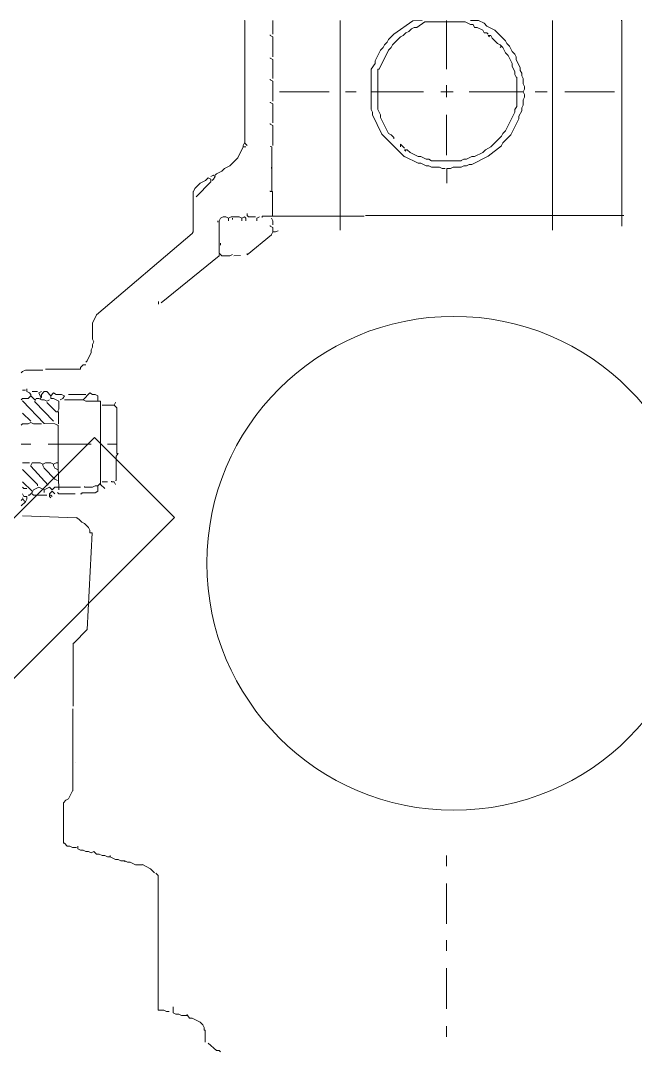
# Model space of a CAD drawing. Header units: millimetres. Extents: x -194958 to 83200, y -72620 to 64568.
# Drawn here: x 50700.5 to 50772.4, y 24687 to 24807.7 of the extents above; entities that cross this region are included whole.
import ezdxf

# ---------------------------------------------------------------- set-up
doc = ezdxf.new("R2010")
doc.units = ezdxf.units.MM
doc.header["$LTSCALE"] = 200
for name, color, linetype, lineweight in [('_GD-M-FP-Fhs', 1, 'Continuous', 30), ('GD-M-FP-Fhs', 1, 'Continuous', 30), ('VL-TEST-DRAIN VALVE', 7, 'Continuous', 20)]:
    doc.layers.add(name, color=color, linetype=linetype, lineweight=lineweight)

# ---------------------------------------------------------------- blocks, each defined once
blk = doc.blocks.new('*U8677')
at = {"color": 251}
for p, q in [((-88.25, 345.52), (-88.25, 357.28)), ((88.25, 357.28), (-88.25, 357.28)), ((88.25, 345.52), (-88.25, 345.52))]:
    blk.add_line(p, q, dxfattribs=at)
blk = doc.blocks.new('G$C055760D6')
at = {"layer": 'GD-M-FP-Fhs', "color": 251, "xscale": 1.127358515929452, "yscale": 1.127358515929451, "zscale": 1.127358515929451, "rotation": 225}
blk.add_blockref('*U8677', (-386.61, -210.95), dxfattribs=at)
blk = doc.blocks.new('A$Cab73a533')
at = {"color": 7}
for p, q in [((21.237, 10.572, 0.006), (34.199, 10.572, 0.006)), ((21.915, -5.559, 0.006), (21.915, 10.707, 0.006)), ((34.199, 10.572, 0.006), (34.199, 10.538, 0.006)), ((29.709, 6.98, 0.006), (29.709, 10.114, 0.006)), ((20.983, 6.217, 0.006), (34.199, 6.217, 0.006)), ((29.709, 5.116, 0.006), (29.709, 5.878, 0.006)), ((26.998, 3.591, 0.006), (28.015, 4.099, 0.006)), ((28.015, 4.099, 0.006), (28.184, 4.099, 0.006)), ((28.184, 4.099, 0.006), (28.523, 4.269, 0.006)), ((28.523, 4.269, 0.006), (28.693, 4.269, 0.006)), ((28.608, 3.845, 0.006), (28.777, 3.958, 0.006)), ((28.693, 4.269, 0.006), (28.862, 4.353, 0.006)), ((28.777, 3.958, 0.006), (30.641, 3.958, 0.006)), ((28.862, 4.353, 0.006), (29.201, 4.353, 0.006)), ((29.201, 4.353, 0.006), (29.37, 4.438, 0.006)), ((29.37, 4.438, 0.006), (29.54, 4.438, 0.006)), ((29.54, 4.438, 0.006), (29.709, 4.353, 0.006)), ((29.709, 4.353, 0.006), (29.879, 4.438, 0.006)), ((29.709, 0.965, 0.006), (29.709, 4.353, 0.006)), ((29.879, 4.438, 0.006), (30.048, 4.438, 0.006)), ((30.048, 4.438, 0.006), (30.218, 4.353, 0.006)), ((30.218, 4.353, 0.006), (30.556, 4.353, 0.006)), ((30.556, 4.353, 0.006), (30.726, 4.269, 0.006)), ((30.641, 3.958, 0.006), (30.641, 3.93, 0.006)), ((30.641, 3.93, 0.006), (30.811, 3.845, 0.006)), ((30.726, 4.269, 0.006), (30.895, 4.269, 0.006)), ((30.895, 4.269, 0.006), (31.065, 4.184, 0.006)), ((31.065, 4.184, 0.006), (31.234, 4.184, 0.006)), ((31.234, 4.184, 0.006), (31.742, 3.93, 0.006)), ((31.742, 3.93, 0.006), (31.912, 3.93, 0.006)), ((31.912, 3.93, 0.006), (32.081, 3.845, 0.006)), ((26.49, 3.083, 0.006), (26.998, 3.591, 0.006)), ((27.083, 3.083, 0.006), (27.252, 3.252, 0.006)), ((27.252, 3.252, 0.006), (28.438, 3.845, 0.006)), ((28.438, 3.845, 0.006), (28.608, 3.845, 0.006)), ((30.811, 3.845, 0.006), (30.98, 3.845, 0.006)), ((30.98, 3.845, 0.006), (31.319, 3.676, 0.006)), ((31.319, 3.676, 0.006), (31.488, 3.676, 0.006)), ((31.488, 3.676, 0.006), (31.997, 3.421, 0.006)), ((31.997, 3.421, 0.006), (32.166, 3.252, 0.006)), ((32.081, 3.845, 0.006), (32.251, 3.676, 0.006)), ((32.166, 3.252, 0.006), (32.505, 3.083, 0.006)), ((32.251, 3.676, 0.006), (32.59, 3.506, 0.006)), ((32.59, 3.506, 0.006), (32.759, 3.337, 0.006)), ((32.759, 3.337, 0.006), (32.929, 3.252, 0.006)), ((32.929, 3.252, 0.006), (33.606, 2.574, 0.006)), ((25.655, 2.151, 0.006), (26.308, 2.998, 0.006)), ((26.236, 2.32, 0.006), (26.913, 2.998, 0.006)), ((26.308, 2.998, 0.006), (26.32, 2.998, 0.006)), ((26.32, 2.998, 0.006), (26.49, 3.083, 0.006)), ((26.913, 2.998, 0.006), (27.083, 3.083, 0.006)), ((32.505, 3.083, 0.006), (32.674, 2.913, 0.006)), ((32.505, 2.913, 0.006), (32.59, 2.998, 0.006)), ((32.674, 2.913, 0.006), (32.759, 2.744, 0.006)), ((32.759, 2.744, 0.006), (33.098, 2.405, 0.006)), ((25.134, 1.134, 0.006), (25.655, 2.151, 0.006)), ((25.897, 1.812, 0.006), (26.066, 1.981, 0.006)), ((26.066, 1.981, 0.006), (26.236, 2.32, 0.006)), ((33.098, 2.405, 0.006), (33.267, 2.32, 0.006)), ((33.267, 2.151, 0.006), (33.183, 2.235, 0.006)), ((33.267, 2.32, 0.006), (33.267, 2.151, 0.006)), ((33.437, 2.066, 0.006), (33.352, 2.151, 0.006)), ((33.437, 1.897, 0.006), (33.437, 2.066, 0.006)), ((33.606, 2.574, 0.006), (33.86, 2.066, 0.006)), ((33.86, 2.066, 0.006), (34.03, 1.897, 0.006)), ((25.643, 1.303, 0.006), (25.897, 1.812, 0.006)), ((25.643, 1.134, 0.006), (25.643, 1.303, 0.006)), ((33.606, 1.812, 0.006), (33.437, 1.897, 0.006)), ((33.776, 1.473, 0.006), (33.606, 1.812, 0.006)), ((33.776, 1.303, 0.006), (33.776, 1.473, 0.006)), ((33.945, 1.219, 0.006), (33.776, 1.303, 0.006)), ((34.03, 1.897, 0.006), (34.199, 1.558, 0.006)), ((34.199, 1.558, 0.006), (34.199, 1.049, 0.006)), ((25.05, 0.795, 0.006), (25.134, 0.965, 0.006)), ((25.05, 0.626, 0.006), (25.05, 0.795, 0.006)), ((25.134, 0.965, 0.006), (25.134, 1.134, 0.006)), ((25.473, 0.795, 0.006), (25.643, 1.134, 0.006)), ((25.473, 0.626, 0.006), (25.473, 0.795, 0.006)), ((33.945, 1.049, 0.006), (33.945, 1.219, 0.006)), ((34.115, 0.71, 0.006), (33.945, 1.049, 0.006)), ((34.115, -1.831, 0.006), (34.115, 0.71, 0.006)), ((24.965, 0.456, 0.006), (25.05, 0.626, 0.006)), ((24.965, -0.052, 0.006), (24.965, 0.456, 0.006)), ((25.36, -1.408, 0.006), (25.36, 0.456, 0.006)), ((25.36, 0.456, 0.006), (25.388, 0.456, 0.006)), ((25.388, 0.456, 0.006), (25.473, 0.626, 0.006)), ((-29.849, -0.476, 0.006), (-29.171, -0.476, 0.006)), ((-28.07, -0.476, 0.006), (-25.528, -0.476, 0.006)), ((-24.427, -0.476, 0.006), (-23.749, -0.476, 0.006)), ((-22.732, -0.476, 0.006), (-20.191, -0.476, 0.006)), ((-19.09, -0.476, 0.006), (-18.412, -0.476, 0.006)), ((23.948, -0.447, 0.006), (24.88, -0.447, 0.006)), ((24.88, -0.221, 0.006), (24.965, -0.052, 0.006)), ((24.88, -0.391, 0.006), (24.88, -0.221, 0.006)), ((24.88, -0.447, 0.006), (24.88, -0.391, 0.006)), ((24.88, -0.73, 0.006), (24.88, -0.56, 0.006)), ((25.727, -0.476, 0.006), (28.269, -0.476, 0.006)), ((29.37, -0.476, 0.006), (30.133, -0.476, 0.006)), ((29.709, -0.815, 0.006), (29.709, -0.052, 0.006)), ((31.149, -0.476, 0.006), (34.199, -0.476, 0.006)), ((24.965, -0.899, 0.006), (24.88, -0.73, 0.006)), ((24.965, -1.408, 0.006), (24.965, -0.899, 0.006)), ((25.05, -1.577, 0.006), (24.965, -1.408, 0.006)), ((25.05, -1.746, 0.006), (25.05, -1.577, 0.006)), ((25.219, -2.085, 0.006), (25.05, -1.746, 0.006)), ((25.473, -1.577, 0.006), (25.36, -1.408, 0.006)), ((25.473, -1.746, 0.006), (25.473, -1.577, 0.006)), ((25.643, -2.085, 0.006), (25.473, -1.746, 0.006)), ((29.709, -5.22, 0.006), (29.709, -1.916, 0.006)), ((33.776, -2.339, 0.006), (34.115, -1.831, 0.006)), ((25.219, -2.255, 0.006), (25.219, -2.085, 0.006)), ((25.643, -3.102, 0.006), (25.219, -2.255, 0.006)), ((25.643, -2.255, 0.006), (25.643, -2.085, 0.006)), ((25.897, -2.763, 0.006), (25.643, -2.255, 0.006)), ((34.185, -2.594, 0.006), (33.345, -3.78, 0.006)), ((33.691, -2.678, 0.006), (33.776, -2.509, 0.006)), ((33.776, -2.509, 0.006), (33.776, -2.339, 0.006)), ((34.199, -2.001, 0.006), (34.185, -2.594, 0.006)), ((27.053, -4.542, 0.006), (25.616, -3.102, 0.006)), ((25.616, -3.102, 0.006), (25.643, -3.102, 0.006)), ((26.066, -2.933, 0.006), (25.897, -2.763, 0.006)), ((25.982, -3.017, 0.006), (26.066, -3.102, 0.006)), ((26.066, -3.102, 0.006), (26.066, -2.933, 0.006)), ((26.151, -3.102, 0.006), (26.405, -3.356, 0.006)), ((33.183, -3.356, 0.006), (33.267, -3.187, 0.006)), ((33.267, -3.187, 0.006), (33.437, -3.017, 0.006)), ((33.437, -3.017, 0.006), (33.522, -2.848, 0.006)), ((33.522, -2.848, 0.006), (33.691, -2.678, 0.006)), ((26.405, -3.356, 0.006), (26.236, -3.356, 0.006)), ((26.744, -3.78, 0.006), (26.829, -3.78, 0.006)), ((26.829, -3.78, 0.006), (26.998, -3.949, 0.006)), ((32.505, -3.949, 0.006), (32.674, -3.864, 0.006)), ((32.674, -3.864, 0.006), (33.183, -3.356, 0.006)), ((33.352, -3.78, 0.006), (33.013, -4.119, 0.006)), ((33.345, -3.78, 0.006), (33.352, -3.78, 0.006)), ((26.998, -3.949, 0.006), (27.083, -4.119, 0.006)), ((28.269, -5.135, 0.006), (27.053, -4.542, 0.006)), ((27.083, -4.119, 0.006), (28.1, -4.627, 0.006)), ((31.149, -4.712, 0.006), (32.336, -4.119, 0.006)), ((32.336, -4.119, 0.006), (32.505, -3.949, 0.006)), ((32.505, -4.457, 0.006), (32.336, -4.627, 0.006)), ((32.674, -4.373, 0.006), (32.505, -4.457, 0.006)), ((32.844, -4.203, 0.006), (32.674, -4.373, 0.006)), ((33.013, -4.119, 0.006), (32.844, -4.203, 0.006)), ((28.1, -4.627, 0.006), (28.269, -4.627, 0.006)), ((28.269, -4.627, 0.006), (28.608, -4.796, 0.006)), ((28.438, -5.135, 0.006), (28.269, -5.135, 0.006)), ((28.608, -5.22, 0.006), (28.438, -5.135, 0.006)), ((28.608, -4.796, 0.006), (31.149, -4.796, 0.006)), ((31.149, -4.796, 0.006), (31.149, -4.712, 0.006)), ((31.488, -4.966, 0.006), (31.149, -5.22, 0.006)), ((31.658, -4.966, 0.006), (31.488, -4.966, 0.006)), ((32.336, -4.627, 0.006), (31.658, -4.966, 0.006)), ((21.873, -12.082, 0.006), (21.873, -5.644, 0.006)), ((31.149, -5.22, 0.006), (28.608, -5.22, 0.006)), ((29.709, -6.83, 0.006), (29.709, -6.152, 0.006)), ((20.983, -7.169, 0.006), (34.199, -7.169, 0.006)), ((29.709, -10.981, 0.006), (29.709, -7.846, 0.006)), ((19.431, -13.014, 0.006), (20.708, -11.489, 0.006)), ((20.708, -11.489, 0.006), (20.729, -11.489, 0.006)), ((20.729, -11.489, 0.006), (20.898, -11.405, 0.006)), ((20.898, -11.235, 0.006), (20.955, -11.066, 0.006)), ((20.898, -11.405, 0.006), (20.898, -11.235, 0.006)), ((21.152, -11.405, 0.006), (20.898, -11.405, 0.006)), ((21.237, -11.574, 0.006), (21.152, -11.405, 0.006)), ((21.28, -11.574, 0.006), (21.237, -11.574, 0.006)), ((21.322, -11.405, 0.006), (21.576, -11.405, 0.006)), ((21.576, -11.405, 0.006), (21.746, -11.489, 0.006)), ((21.915, -11.433, 0.006), (21.915, -11.405, 0.006)), ((23.44, -11.433, 0.006), (21.915, -11.433, 0.006)), ((23.44, -11.468, 0.006), (23.44, -11.433, 0.006)), ((26.236, -11.468, 0.006), (23.44, -11.468, 0.006)), ((23.44, -11.574, 0.006), (23.44, -11.489, 0.006)), ((23.481, -11.574, 0.006), (23.44, -11.574, 0.006)), ((24.964, -11.489, 0.006), (24.88, -11.489, 0.006)), ((26.276, -11.574, 0.006), (26.236, -11.468, 0.006)), ((27.591, -11.405, 0.006), (26.32, -11.405, 0.006)), ((27.676, -11.574, 0.006), (27.591, -11.405, 0.006)), ((27.713, -11.574, 0.006), (27.676, -11.574, 0.006)), ((28.947, -11.405, 0.006), (27.761, -11.405, 0.006)), ((29.031, -11.574, 0.006), (28.947, -11.405, 0.006)), ((29.068, -11.574, 0.006), (29.031, -11.574, 0.006)), ((30.387, -11.405, 0.006), (29.116, -11.405, 0.006)), ((30.472, -11.574, 0.006), (30.387, -11.405, 0.006)), ((30.508, -11.574, 0.006), (30.472, -11.574, 0.006)), ((31.742, -11.405, 0.006), (30.556, -11.405, 0.006)), ((31.827, -11.574, 0.006), (31.742, -11.405, 0.006)), ((31.864, -11.574, 0.006), (31.827, -11.574, 0.006)), ((33.183, -11.405, 0.006), (31.912, -11.405, 0.006)), ((33.267, -11.574, 0.006), (33.183, -11.405, 0.006)), ((33.304, -11.574, 0.006), (33.267, -11.574, 0.006)), ((33.352, -11.405, 0.006), (34.199, -11.405, 0.006)), ((21.746, -12.421, 0.006), (21.83, -12.252, 0.006)), ((21.79, -12.082, 0.006), (21.873, -12.082, 0.006)), ((21.576, -12.421, 0.006), (21.746, -12.421, 0.006)), ((21.83, -12.929, 0.006), (21.83, -12.506, 0.006)), ((21.915, -13.014, 0.006), (21.83, -12.929, 0.006)), ((19.373, -13.861, 0.006), (19.401, -13.438, 0.006)), ((19.517, -13.014, 0.006), (19.431, -13.014, 0.006)), ((21.746, -13.099, 0.006), (21.576, -13.099, 0.006)), ((21.576, -13.353, 0.006), (21.746, -13.353, 0.006)), ((21.83, -13.184, 0.006), (21.746, -13.099, 0.006)), ((21.746, -13.353, 0.006), (21.83, -13.184, 0.006)), ((21.83, -13.523, 0.006), (21.746, -13.353, 0.006)), ((21.83, -14.031, 0.006), (21.83, -13.523, 0.006)), ((21.915, -13.014, 0.006), (22.043, -13.014, 0.006)), ((25.05, -14.116, 0.006), (25.558, -13.607, 0.006)), ((25.558, -13.607, 0.006), (26.236, -13.268, 0.006)), ((26.236, -13.268, 0.006), (26.24, -13.099, 0.006)), ((26.236, -13.268, 0.006), (26.32, -13.268, 0.006)), ((26.49, -13.184, 0.006), (26.32, -13.014, 0.006)), ((26.32, -13.268, 0.006), (26.49, -13.184, 0.006)), ((26.49, -13.162, 0.006), (34.199, -13.162, 0.006)), ((34.199, -13.162, 0.006), (34.199, -13.184, 0.006)), ((19.458, -13.946, 0.006), (19.373, -14.116, 0.006)), ((19.373, -14.116, 0.006), (19.373, -14.624, 0.006)), ((21.576, -14.2, 0.006), (21.746, -14.2, 0.006)), ((21.661, -13.946, 0.006), (21.746, -13.946, 0.006)), ((21.746, -14.2, 0.006), (21.83, -14.031, 0.006)), ((21.83, -14.37, 0.006), (21.746, -14.2, 0.006)), ((24.88, -14.454, 0.006), (25.05, -14.116, 0.006)), ((-30.781, -14.709, 0.006), (-30.696, -14.793, 0.006)), ((-30.696, -14.793, 0.006), (-30.696, -14.963, 0.006)), ((16.424, -18.436, 0.006), (19.384, -14.793, 0.006)), ((19.373, -14.624, 0.006), (19.543, -14.776, 0.006)), ((19.384, -14.793, 0.006), (19.458, -14.793, 0.006)), ((19.543, -14.776, 0.006), (21.576, -14.776, 0.006)), ((20.164, -14.709, 0.006), (20.051, -14.709, 0.006)), ((21.574, -14.878, 0.006), (21.491, -14.878, 0.006)), ((21.576, -14.793, 0.006), (21.746, -14.709, 0.006)), ((21.576, -14.776, 0.006), (21.576, -14.793, 0.006)), ((21.746, -14.709, 0.006), (21.83, -14.539, 0.006)), ((21.83, -14.539, 0.006), (21.83, -14.37, 0.006)), ((24.541, -14.963, 0.006), (24.711, -14.624, 0.006)), ((24.711, -14.624, 0.006), (24.88, -14.454, 0.006)), ((-30.696, -14.963, 0.006), (-30.249, -15.471, 0.006)), ((24.033, -15.302, 0.006), (23.101, -16.234, 0.006)), ((24.202, -15.302, 0.006), (24.033, -15.302, 0.006)), ((24.118, -15.217, 0.006), (24.202, -15.132, 0.006)), ((24.118, -15.641, 0.006), (24.287, -15.471, 0.006)), ((24.202, -15.132, 0.006), (24.372, -15.047, 0.006)), ((24.287, -15.471, 0.006), (24.202, -15.302, 0.006)), ((24.372, -15.047, 0.006), (24.457, -15.132, 0.006)), ((24.457, -15.132, 0.006), (24.372, -15.302, 0.006)), ((24.457, -15.047, 0.006), (24.541, -14.963, 0.006)), ((-30.188, -15.669, 0.006), (-29.425, -15.669, 0.006)), ((-29.425, -15.669, 0.006), (-29.425, -15.725, 0.006)), ((-29.425, -15.725, 0.006), (-29.256, -15.725, 0.006)), ((-29.256, -15.725, 0.006), (-29.086, -15.81, 0.006)), ((-29.086, -15.81, 0.006), (-28.917, -15.979, 0.006)), ((-28.917, -15.979, 0.006), (-28.663, -16.488, 0.006)), ((23.609, -16.318, 0.006), (23.948, -15.979, 0.006)), ((23.948, -15.979, 0.006), (24.118, -15.641, 0.006)), ((-28.663, -16.488, 0.006), (-28.663, -16.657, 0.006)), ((-28.663, -16.657, 0.006), (-28.445, -16.827, 0.006)), ((-28.493, -17.165, 0.006), (-28.493, -16.827, 0.006)), ((15.651, -22.503, 0.006), (20.785, -16.488, 0.006)), ((20.785, -16.488, 0.006), (20.898, -16.415, 0.006)), ((20.898, -16.415, 0.006), (23.44, -16.415, 0.006)), ((23.44, -16.403, 0.006), (23.609, -16.318, 0.006)), ((23.44, -16.415, 0.006), (23.44, -16.403, 0.006)), ((-28.409, -17.335, 0.006), (-28.493, -17.165, 0.006)), ((-28.409, -17.504, 0.006), (-28.409, -17.335, 0.006)), ((-28.324, -17.674, 0.006), (-28.409, -17.504, 0.006)), ((-27.959, -17.674, 0.006), (-28.324, -17.674, 0.006)), ((-28.239, -18.097, 0.006), (-28.239, -17.928, 0.006)), ((-28.155, -18.267, 0.006), (-28.239, -18.097, 0.006)), ((-28.155, -18.634, 0.006), (-28.155, -18.267, 0.006)), ((-19.683, -18.634, 0.006), (-28.155, -18.634, 0.006)), ((-19.523, -18.775, 0.006), (-19.683, -18.634, 0.006)), ((16.323, -18.606, 0.006), (16.493, -18.606, 0.006)), ((-19.513, -18.86, 0.006), (-19.259, -19.114, 0.006)), ((-19.259, -19.114, 0.006), (-18.984, -19.622, 0.006)), ((-19.005, -20.046, 0.006), (-19.005, -19.622, 0.006)), ((-18.835, -20.385, 0.006), (-19.005, -20.046, 0.006)), ((-18.835, -20.554, 0.006), (-18.835, -20.385, 0.006)), ((-18.751, -20.724, 0.006), (-18.835, -20.554, 0.006)), ((-18.817, -20.724, 0.006), (-18.751, -20.724, 0.006)), ((-18.751, -20.978, 0.006), (-18.751, -20.724, 0.006)), ((-18.666, -21.147, 0.006), (-18.751, -20.978, 0.006)), ((-18.666, -21.317, 0.006), (-18.666, -21.147, 0.006)), ((-18.496, -21.656, 0.006), (-18.666, -21.317, 0.006)), ((5.14, -21.401, 0.006), (4.971, -21.317, 0.006)), ((5.14, -21.571, 0.006), (5.14, -21.401, 0.006)), ((6.75, -21.274, 0.006), (5.225, -21.274, 0.006)), ((5.225, -21.274, 0.006), (5.225, -21.317, 0.006)), ((6.92, -21.147, 0.006), (6.75, -21.274, 0.006)), ((6.92, -21.232, 0.006), (6.92, -21.147, 0.006)), ((9.8, -21.232, 0.006), (6.92, -21.232, 0.006)), ((7.513, -21.825, 0.006), (7.513, -21.232, 0.006)), ((9.969, -21.401, 0.006), (9.8, -21.232, 0.006)), ((10.139, -21.317, 0.006), (9.969, -21.401, 0.006)), ((9.969, -22.164, 0.006), (9.969, -21.401, 0.006)), ((10.139, -21.334, 0.006), (10.139, -21.317, 0.006)), ((-18.413, -21.656, 0.006), (-18.496, -21.656, 0.006)), ((-18.496, -21.825, 0.006), (-18.496, -21.656, 0.006)), ((-18.412, -21.995, 0.006), (-18.496, -21.825, 0.006)), ((-18.412, -22.164, 0.006), (-18.412, -21.995, 0.006)), ((4.717, -21.995, 0.006), (4.971, -22.266, 0.006)), ((5.174, -21.571, 0.006), (5.14, -21.571, 0.006)), ((5.14, -22.164, 0.006), (5.14, -21.825, 0.006)), ((-18.327, -22.333, 0.006), (-18.412, -22.164, 0.006)), ((-18.327, -22.503, 0.006), (-18.327, -22.333, 0.006)), ((-18.158, -22.672, 0.006), (-18.327, -22.503, 0.006)), ((-18.242, -22.842, 0.006), (-18.158, -22.672, 0.006)), ((4.547, -22.418, 0.006), (4.434, -22.588, 0.006)), ((4.434, -22.588, 0.006), (4.434, -23.435, 0.006)), ((4.886, -22.418, 0.006), (4.547, -22.418, 0.006)), ((4.802, -22.757, 0.006), (4.886, -22.588, 0.006)), ((4.802, -23.265, 0.006), (4.802, -22.757, 0.006)), ((4.886, -22.418, 0.006), (5.056, -22.249, 0.006)), ((4.886, -22.588, 0.006), (4.886, -22.418, 0.006)), ((4.971, -22.266, 0.006), (10.224, -22.266, 0.006)), ((10.224, -22.266, 0.006), (10.224, -22.418, 0.006)), ((10.224, -22.418, 0.006), (10.562, -22.418, 0.006)), ((10.224, -23.181, 0.006), (10.224, -22.418, 0.006)), ((10.562, -22.418, 0.006), (10.647, -22.588, 0.006)), ((10.647, -22.588, 0.006), (10.647, -22.757, 0.006)), ((10.647, -22.757, 0.006), (10.737, -22.926, 0.006)), ((13.443, -22.842, 0.006), (13.612, -22.757, 0.006)), ((13.612, -22.757, 0.006), (13.782, -22.757, 0.006)), ((13.782, -22.757, 0.006), (13.951, -22.672, 0.006)), ((13.951, -22.672, 0.006), (14.121, -22.757, 0.006)), ((14.121, -22.757, 0.006), (15.137, -22.757, 0.006)), ((15.137, -22.757, 0.006), (15.651, -22.503, 0.006)), ((-18.158, -23.011, 0.006), (-18.242, -22.842, 0.006)), ((-18.158, -23.181, 0.006), (-18.158, -23.011, 0.006)), ((-18.073, -23.35, 0.006), (-18.158, -23.181, 0.006)), ((-18.073, -23.519, 0.006), (-18.073, -23.35, 0.006)), ((-5.026, -23.943, 0.006), (-4.179, -23.096, 0.006)), ((-4.179, -23.096, 0.006), (1.921, -22.783, 0.006)), ((1.921, -22.783, 0.006), (1.921, -22.926, 0.006)), ((1.921, -22.926, 0.006), (2.09, -22.926, 0.006)), ((2.09, -22.926, 0.006), (2.26, -23.011, 0.006)), ((2.26, -23.011, 0.006), (2.514, -23.265, 0.006)), ((2.514, -23.265, 0.006), (2.599, -23.435, 0.006)), ((4.831, -23.265, 0.006), (4.802, -23.265, 0.006)), ((7.513, -25.553, 0.006), (7.513, -22.842, 0.006)), ((10.308, -23.35, 0.006), (10.224, -23.181, 0.006)), ((10.732, -22.926, 0.006), (10.308, -23.35, 0.006)), ((10.308, -24.536, 0.006), (10.308, -23.35, 0.006)), ((10.647, -24.282, 0.006), (10.647, -23.181, 0.006)), ((12.342, -23.519, 0.006), (12.511, -23.35, 0.006)), ((12.511, -23.35, 0.006), (12.511, -23.181, 0.006)), ((12.68, -23.181, 0.006), (12.765, -23.096, 0.006)), ((12.765, -23.096, 0.006), (13.274, -22.842, 0.006)), ((13.274, -22.842, 0.006), (13.443, -22.842, 0.006)), ((-17.988, -23.689, 0.006), (-18.073, -23.519, 0.006)), ((-17.819, -23.689, 0.006), (-17.988, -23.689, 0.006)), ((-17.903, -24.028, 0.006), (-17.903, -23.774, 0.006)), ((-17.819, -24.197, 0.006), (-17.903, -24.028, 0.006)), ((-14.345, -24.028, 0.006), (-14.854, -24.282, 0.006)), ((-9.177, -24.005, 0.006), (-14.345, -24.005, 0.006)), ((-14.345, -24.005, 0.006), (-14.345, -24.028, 0.006)), ((-12.561, -23.858, 0.006), (-12.566, -23.858, 0.006)), ((-9.008, -23.985, 0.006), (-5.026, -23.985, 0.006)), ((-5.026, -23.985, 0.006), (-5.026, -23.943, 0.006)), ((2.599, -23.435, 0.006), (2.768, -23.604, 0.006)), ((2.768, -23.604, 0.006), (2.894, -23.774, 0.006)), ((2.872, -23.774, 0.006), (2.853, -23.774, 0.006)), ((2.984, -27.162, 0.006), (2.872, -23.774, 0.006)), ((4.434, -23.435, 0.006), (4.378, -23.435, 0.006)), ((4.378, -23.435, 0.006), (4.378, -23.519, 0.006)), ((4.378, -24.875, 0.006), (4.378, -23.858, 0.006)), ((4.802, -25.129, 0.006), (4.802, -23.519, 0.006)), ((12.24, -25.722, 0.006), (12.24, -23.519, 0.006)), ((12.24, -23.519, 0.006), (12.342, -23.519, 0.006)), ((-17.819, -24.367, 0.006), (-17.819, -24.197, 0.006)), ((-17.649, -24.536, 0.006), (-17.819, -24.367, 0.006)), ((-17.649, -24.593, 0.006), (-17.649, -24.536, 0.006)), ((-15.108, -24.593, 0.006), (-17.649, -24.593, 0.006)), ((-14.938, -24.451, 0.006), (-15.108, -24.593, 0.006)), ((-14.854, -24.282, 0.006), (-14.938, -24.451, 0.006)), ((10.393, -24.621, 0.006), (10.308, -24.79, 0.006)), ((10.562, -24.536, 0.006), (10.393, -24.621, 0.006)), ((10.647, -24.706, 0.006), (10.562, -24.536, 0.006)), ((10.647, -25.044, 0.006), (10.647, -24.706, 0.006)), ((4.293, -25.383, 0.006), (4.208, -25.299, 0.006)), ((4.463, -24.96, 0.006), (4.378, -24.875, 0.006)), ((4.547, -25.299, 0.006), (4.378, -25.129, 0.006)), ((4.378, -25.468, 0.006), (4.547, -25.299, 0.006)), ((4.632, -24.875, 0.006), (6.157, -24.931, 0.006)), ((4.632, -25.299, 0.006), (4.802, -25.129, 0.006)), ((4.802, -25.468, 0.006), (4.632, -25.299, 0.006)), ((5.31, -25.129, 0.006), (5.225, -24.96, 0.006)), ((5.988, -25.807, 0.006), (5.31, -25.129, 0.006)), ((5.988, -25.129, 0.006), (5.903, -24.96, 0.006)), ((6.157, -25.214, 0.006), (5.988, -25.129, 0.006)), ((6.157, -24.931, 0.006), (8.699, -24.931, 0.006)), ((6.242, -25.214, 0.006), (6.157, -25.214, 0.006)), ((6.242, -25.214, 0.006), (6.326, -25.044, 0.006)), ((6.326, -25.383, 0.006), (6.242, -25.214, 0.006)), ((6.326, -25.044, 0.006), (6.326, -24.96, 0.006)), ((8.699, -24.931, 0.006), (8.699, -24.96, 0.006)), ((8.699, -24.96, 0.006), (8.783, -25.129, 0.006)), ((8.783, -24.903, 0.006), (9.546, -24.903, 0.006)), ((8.783, -25.129, 0.006), (8.802, -25.807, 0.006)), ((8.95, -25.214, 0.006), (10.184, -26.4, 0.006)), ((9.546, -24.96, 0.006), (9.715, -24.875, 0.006)), ((9.546, -24.903, 0.006), (9.546, -24.96, 0.006)), ((9.546, -25.044, 0.006), (9.546, -24.96, 0.006)), ((10.139, -25.637, 0.006), (9.546, -25.044, 0.006)), ((9.715, -24.875, 0.006), (10.224, -24.875, 0.006)), ((10.224, -24.875, 0.006), (10.393, -25.214, 0.006)), ((10.393, -25.214, 0.006), (10.393, -25.383, 0.006)), ((10.562, -25.383, 0.006), (10.732, -25.214, 0.006)), ((10.732, -25.214, 0.006), (10.647, -25.044, 0.006)), ((4.124, -25.383, 0.006), (4.208, -25.468, 0.006)), ((4.208, -25.468, 0.006), (4.378, -25.468, 0.006)), ((4.208, -25.468, 0.006), (4.293, -25.468, 0.006)), ((4.293, -25.468, 0.006), (4.293, -25.383, 0.006)), ((4.293, -26.485, 0.006), (4.293, -25.637, 0.006)), ((4.463, -25.807, 0.006), (4.632, -25.807, 0.006)), ((4.632, -25.807, 0.006), (4.802, -25.468, 0.006)), ((4.802, -26.146, 0.006), (4.632, -25.807, 0.006)), ((4.927, -25.553, 0.006), (6.12, -26.654, 0.006)), ((6.157, -25.892, 0.006), (5.988, -25.807, 0.006)), ((6.242, -25.892, 0.006), (6.157, -25.892, 0.006)), ((6.242, -25.892, 0.006), (6.326, -25.722, 0.006)), ((6.326, -26.061, 0.006), (6.242, -25.892, 0.006)), ((6.326, -25.722, 0.006), (6.326, -25.383, 0.006)), ((8.783, -26.485, 0.006), (8.783, -25.976, 0.006)), ((8.802, -25.807, 0.006), (10.23, -27.162, 0.006)), ((10.224, -25.637, 0.006), (10.308, -25.468, 0.006)), ((10.308, -25.807, 0.006), (10.224, -25.637, 0.006)), ((10.308, -25.976, 0.006), (10.308, -25.807, 0.006)), ((10.393, -26.146, 0.006), (10.308, -25.976, 0.006)), ((10.393, -25.383, 0.006), (10.562, -25.383, 0.006)), ((10.393, -26.061, 0.006), (10.478, -25.976, 0.006)), ((10.478, -25.976, 0.006), (10.647, -25.976, 0.006)), ((10.478, -25.976, 0.006), (10.562, -26.061, 0.006)), ((10.817, -25.637, 0.006), (10.562, -25.383, 0.006)), ((10.647, -25.976, 0.006), (10.817, -25.807, 0.006)), ((10.732, -26.146, 0.006), (10.817, -25.976, 0.006)), ((10.817, -25.807, 0.006), (10.817, -25.637, 0.006)), ((12.172, -26.993, 0.006), (12.172, -25.892, 0.006)), ((4.378, -26.569, 0.006), (4.293, -26.485, 0.006)), ((4.293, -26.739, 0.006), (4.463, -26.569, 0.006)), ((4.463, -26.569, 0.006), (4.632, -26.485, 0.006)), ((4.547, -26.569, 0.006), (5.14, -27.162, 0.006)), ((4.632, -26.485, 0.006), (4.802, -26.146, 0.006)), ((4.886, -26.231, 0.006), (4.971, -26.231, 0.006)), ((4.971, -26.231, 0.006), (5.903, -27.162, 0.006)), ((6.12, -26.654, 0.006), (6.157, -26.654, 0.006)), ((6.157, -26.654, 0.006), (6.326, -26.569, 0.006)), ((6.326, -26.569, 0.006), (6.326, -26.061, 0.006)), ((7.513, -27.247, 0.006), (7.513, -26.654, 0.006)), ((8.868, -26.654, 0.006), (8.783, -26.485, 0.006)), ((8.783, -26.824, 0.006), (8.868, -26.654, 0.006)), ((8.953, -26.654, 0.006), (9.461, -27.162, 0.006)), ((10.184, -26.4, 0.006), (10.224, -26.4, 0.006)), ((10.224, -26.4, 0.006), (10.393, -26.315, 0.006)), ((10.562, -26.654, 0.006), (10.308, -26.4, 0.006)), ((10.393, -26.315, 0.006), (10.393, -26.146, 0.006)), ((10.393, -26.824, 0.006), (10.562, -26.654, 0.006)), ((10.562, -26.061, 0.006), (10.732, -26.146, 0.006)), ((10.562, -26.654, 0.006), (10.647, -26.654, 0.006)), ((10.647, -26.654, 0.006), (10.732, -26.739, 0.006)), ((10.817, -26.569, 0.006), (10.817, -26.231, 0.006)), ((3.615, -27.247, 0.006), (3.87, -26.993, 0.006)), ((3.87, -26.993, 0.006), (4.039, -26.908, 0.006)), ((3.87, -26.993, 0.006), (3.954, -27.078, 0.006)), ((3.954, -27.078, 0.006), (4.124, -27.162, 0.006)), ((3.954, -27.247, 0.006), (4.039, -27.162, 0.006)), ((4.039, -26.908, 0.006), (4.208, -26.908, 0.006)), ((4.208, -26.908, 0.006), (4.208, -27.078, 0.006)), ((4.208, -27.078, 0.006), (4.378, -27.162, 0.006)), ((4.293, -26.824, 0.006), (4.293, -26.739, 0.006)), ((4.717, -27.078, 0.006), (4.717, -26.908, 0.006)), ((4.802, -27.162, 0.006), (4.717, -27.078, 0.006)), ((6.326, -27.162, 0.006), (6.326, -26.739, 0.006)), ((8.699, -27.247, 0.006), (8.783, -27.162, 0.006)), ((8.783, -27.162, 0.006), (8.783, -26.824, 0.006)), ((10.23, -27.162, 0.006), (10.224, -27.162, 0.006)), ((10.308, -27.247, 0.006), (10.393, -27.162, 0.006)), ((10.393, -27.162, 0.006), (10.393, -26.824, 0.006)), ((10.732, -26.739, 0.006), (10.817, -26.908, 0.006)), ((10.817, -26.908, 0.006), (10.986, -26.908, 0.006)), ((10.901, -27.162, 0.006), (10.901, -26.993, 0.006)), ((12.003, -27.247, 0.006), (12.087, -27.162, 0.006)), ((12.087, -27.162, 0.006), (12.172, -26.993, 0.006))]:
    blk.add_line(p, q, dxfattribs=at)
blk.add_circle((0, 0), 15.562, dxfattribs=at)

msp = doc.modelspace()

# ---------------------------------------------------------------- block references
at = {"layer": '_GD-M-FP-Fhs'}
msp.add_blockref('G$C055760D6', (50750, 25175), dxfattribs=at)
at = {"layer": 'VL-TEST-DRAIN VALVE', "xscale": -1.856606119983391, "yscale": 1.856606119983391, "zscale": 1.856606119983391, "rotation": 269.9999999999999}
msp.add_blockref('A$Cab73a533', (50751.21, 24744.24), dxfattribs=at)

doc.saveas('drawing.dxf')
